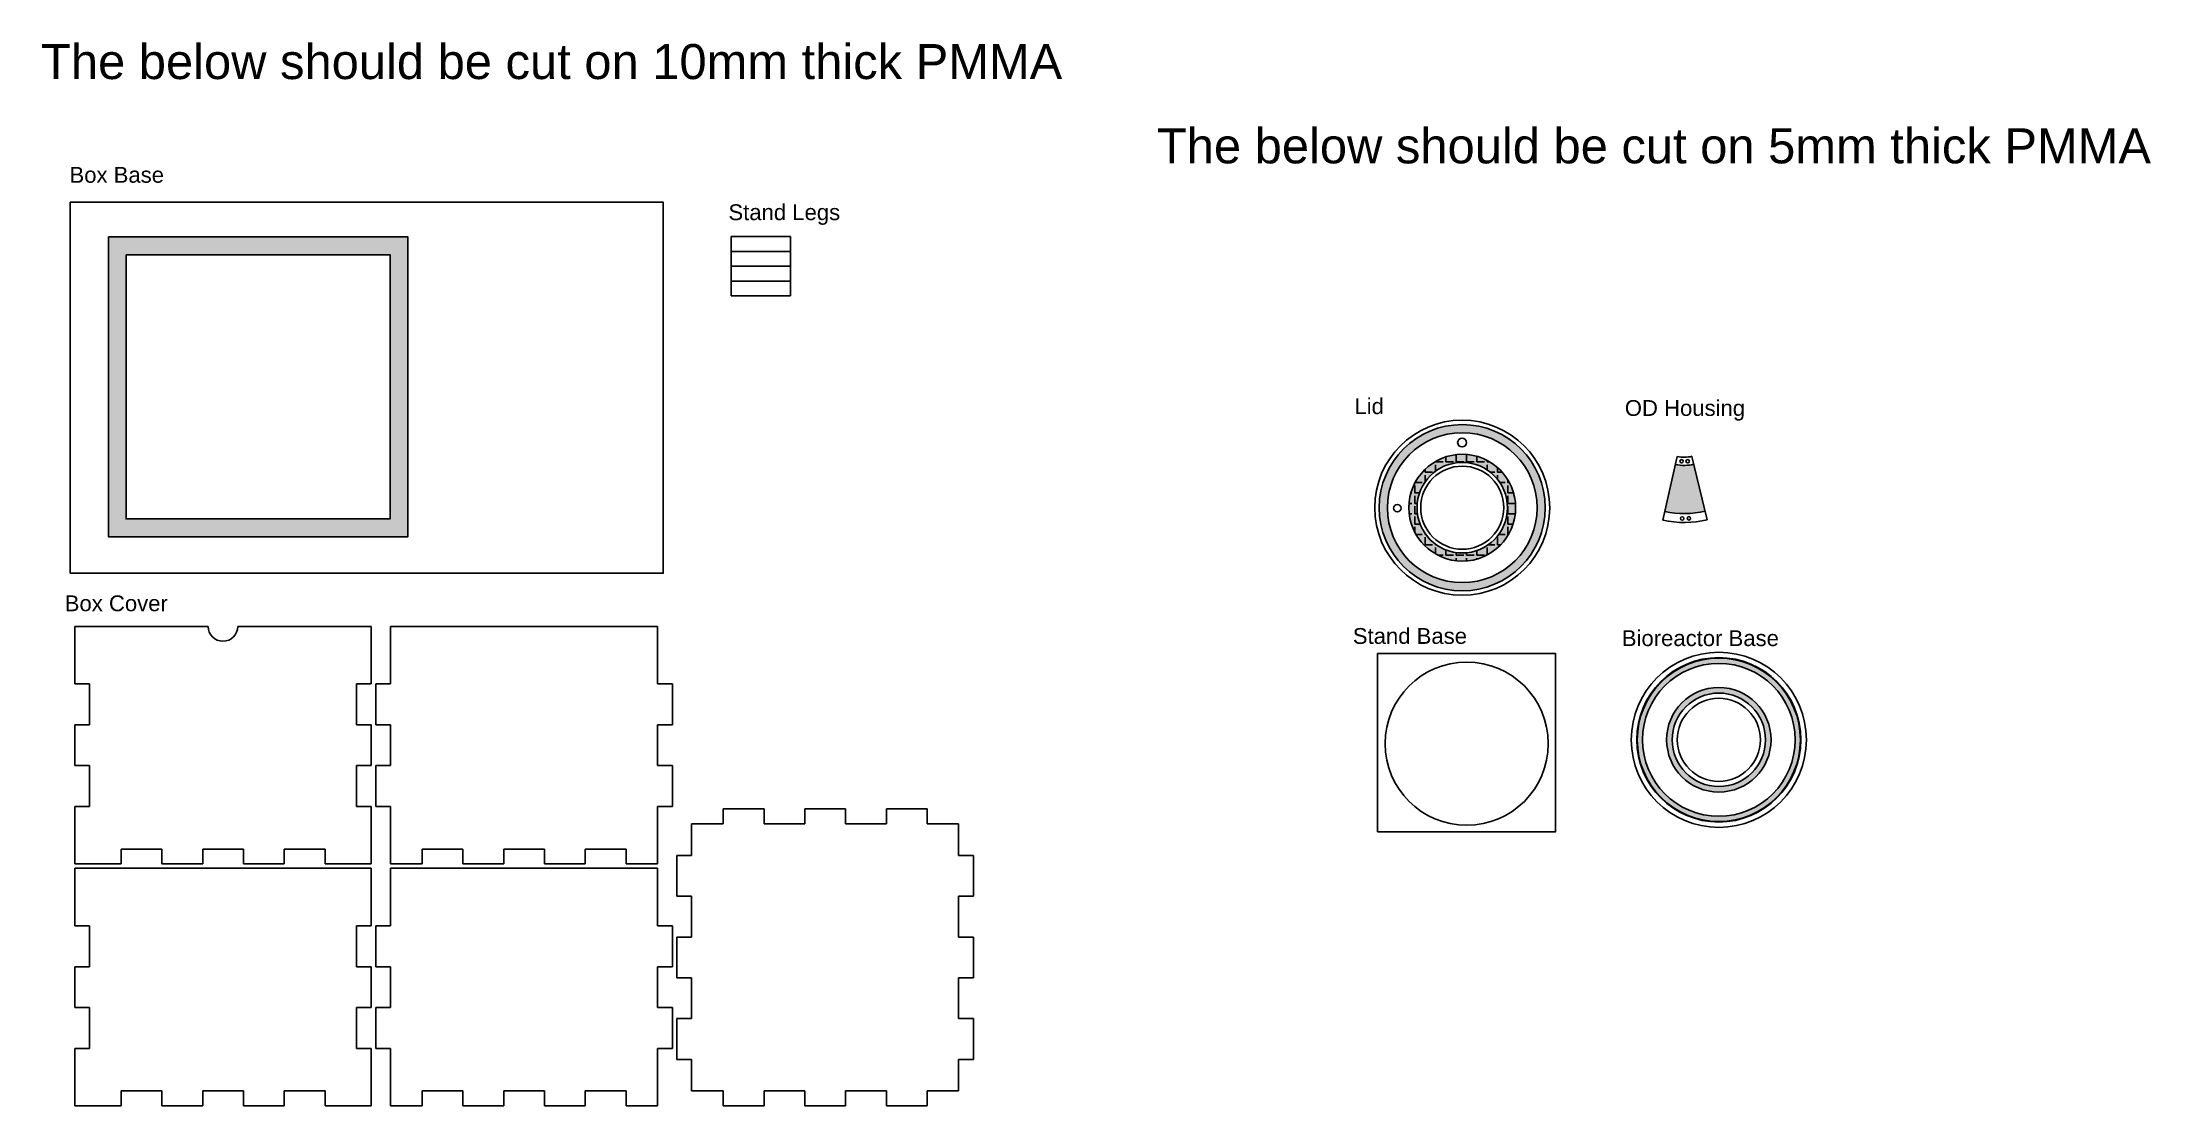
# Model space of a CAD drawing. Header units: millimetres. Extents: x -2 to 1419, y 16 to 732.
import ezdxf

# ---------------------------------------------------------------- set-up
doc = ezdxf.new("R2010")
doc.units = ezdxf.units.MM
for name, color, linetype in [('back_outsideCutPath', 7, 'Continuous'), ('bottom_outsideCutPath', 7, 'Continuous'), ('front_outsideCutPath', 7, 'Continuous'), ('left_outsideCutPath', 7, 'Continuous'), ('right_outsideCutPath', 7, 'Continuous')]:
    doc.layers.add(name, color=color, linetype=linetype)
doc.styles.get("Standard").update_dxf_attribs({"font": 'arial.ttf'})

msp = doc.modelspace()

# ---------------------------------------------------------------- hatches: boundary and pattern name
at = {"true_color": 0x000000}
h = msp.add_hatch(color=18, dxfattribs=at)
h.dxf.hatch_style = 1
h.paths.add_polyline_path([(244.3, 601), (42.3, 601), (42.3, 399), (244.3, 399)])
h.paths.add_polyline_path([(232.3, 411), (54.3, 411), (54.3, 589), (232.3, 589)], flags=16)
h = msp.add_hatch(color=18, dxfattribs=at)
h.dxf.hatch_style = 1
h.paths.add_polyline_path([(1011.2, 418.6, 1), (899.2, 418.6, 1)])
h.paths.add_polyline_path([(904.7, 418.6, -1), (1005.7, 418.6, -1)], flags=16)
h.paths.add_polyline_path([(919.2, 418.6, -1), (991.2, 418.6, -1)], flags=0)
h.paths.add_polyline_path([(924.7, 418.6, -1), (985.7, 418.6, -1)], flags=0)
h.paths.add_polyline_path([(983.2, 418.6, -1), (927.2, 418.6, -1)], flags=0)
h = msp.add_hatch(dxfattribs=at)
h.set_pattern_fill('ANGLE', color=18)
h.set_pattern_definition([(0, (895.221, 358.643), (0, 6.985), [5.08, -1.905]), (90, (895.221, 358.643), (-6.985, 4e-16), [5.08, -1.905])])
h.paths.add_polyline_path([(919.2, 418.6, 1), (991.2, 418.6, 1)])
h.paths.add_polyline_path([(985.7, 418.6, -1), (924.7, 418.6, -1)], flags=16)
h.paths.add_polyline_path([(983.2, 418.6, -1), (927.2, 418.6, -1)], flags=0)
h = msp.add_hatch(color=18, dxfattribs=at)
h.dxf.hatch_style = 1
h.paths.add_polyline_path([(919.2, 418.6, 1), (991.2, 418.6, 1)])
h.paths.add_polyline_path([(985.7, 418.6, -1), (924.7, 418.6, -1)], flags=16)
h.paths.add_polyline_path([(983.2, 418.6, -1), (927.2, 418.6, -1)], flags=0)
h = msp.add_hatch(color=18, dxfattribs=at)
h.dxf.hatch_style = 1
h.paths.add_polyline_path([(990.7, 418.8, 1), (920.3, 418.8, 1)])
h.paths.add_polyline_path([(924, 418.8, -1), (987, 418.8, -1)], flags=16)
h.paths.add_polyline_path([(927.5, 418.8, -1), (983.5, 418.8, -1)], flags=0)
h = msp.add_hatch(color=18, dxfattribs=at)
h.dxf.hatch_style = 1
h.paths.add_polyline_path([(1091.8, 416.1, 0.114782), (1119, 416.3), (1111.4, 447.9, -0.114782), (1098.9, 447.8)])
h = msp.add_hatch(color=18, dxfattribs=at)
h.dxf.hatch_style = 1
h.paths.add_polyline_path([(1072.8, 262.2, 1), (1183.6, 262.2, 1)])
h.paths.add_polyline_path([(1179.7, 262.2, -1), (1076.7, 262.2, -1)], flags=16)
h.paths.add_polyline_path([(1163.4, 262.2, -1), (1093, 262.2, -1)], flags=0)
h.paths.add_polyline_path([(1159.7, 262.2, -1), (1096.7, 262.2, -1)], flags=0)
h.paths.add_polyline_path([(1156.2, 262.2, -1), (1100.2, 262.2, -1)], flags=0)
h.paths.add_polyline_path([(1093, 262.2, 1), (1163.4, 262.2, 1)], flags=0)
h = msp.add_hatch(color=18, dxfattribs=at)
h.dxf.hatch_style = 1
h.paths.add_polyline_path([(1163.4, 262.2, 1), (1093, 262.2, 1)])
h.paths.add_polyline_path([(1096.7, 262.2, -1), (1159.7, 262.2, -1)], flags=16)
h.paths.add_polyline_path([(1100.2, 262.2, -1), (1156.2, 262.2, -1)], flags=0)

# ---------------------------------------------------------------- linework, layer by layer
for p, q in [((462.2, 561.3), (462.2, 601.3)), ((462.2, 601.3), (502.2, 601.3)), ((502.2, 601.3), (502.2, 561.3)), ((462.2, 591.3), (502.2, 591.3)), ((462.2, 581.3), (502.2, 581.3)), ((462.2, 571.3), (502.2, 571.3)), ((502.2, 561.3), (462.2, 561.3))]:
    msp.add_line(p, q)
at = {"color": 1}
for p, q in [((1100.1, 453.2), (1090.4, 410.2)), ((1110.1, 453.2), (1120.4, 410.4))]:
    msp.add_line(p, q, dxfattribs=at)
for points in [[(16.5, 374.4), (416.5, 374.4), (416.5, 624.4), (16.5, 624.4)], [(898.1, 320.3), (1018.1, 320.3), (1018.1, 200.3), (898.1, 200.3)]]:
    msp.add_lwpolyline(points, close=True, dxfattribs=at)
msp.add_lwpolyline([(42.3, 601), (244.3, 601), (244.3, 399), (42.3, 399)], close=True)
at = {"color": 18, "true_color": 0x000000}
for points in [[(42.3, 601), (244.3, 601), (244.3, 399), (42.3, 399)], [(54.3, 589), (232.3, 589), (232.3, 411), (54.3, 411)]]:
    msp.add_lwpolyline(points, close=True, dxfattribs=at)
at = {"color": 1}
for centre, radius in [((955.2, 418.6), 59), ((955.1, 462.5), 3), ((955.2, 418.6), 28), ((1103.1, 449.9), 1.15), ((1107.2, 449.9), 1.15), ((911.4, 418.3), 2.5), ((1103.5, 411.3), 1.15), ((1108, 411.4), 1.15), ((958.2, 259.6), 55), ((1128.2, 262.2), 59), ((1128.2, 262.2), 28)]:
    msp.add_circle(centre, radius, dxfattribs=at)
at = {"color": 18, "true_color": 0x000000}
for centre, radius in [((955.2, 418.6), 56), ((955.2, 418.6), 50.5), ((955.2, 418.6), 36), ((955.2, 418.6), 30.5), ((1128.2, 262.2), 55.4), ((1128.2, 262.2), 51.5), ((1128.2, 262.2), 35.2), ((1128.2, 262.2), 31.5)]:
    msp.add_circle(centre, radius, dxfattribs=at)
for radius in [55.4, 55]:
    msp.add_circle((1128.2, 262.2), radius)
for radius in [27.5, 60]:
    msp.add_arc((1105, 474.6), radius, 257.2922, 283.4836, dxfattribs=at)
at = {"color": 1}
for radius in [22, 66]:
    msp.add_arc((1105, 474.6), radius, 257.2922, 283.4836, dxfattribs=at)
at = {"linetype": 'Continuous'}
msp.add_arc((119.6, 338.6), 10, 180, 0, dxfattribs=at)
at = {"layer": 'back_outsideCutPath'}
for p, q in [((19.6, 338.6), (19.6, 299.8)), ((109.6, 338.6), (19.6, 338.6)), ((219.6, 338.6), (129.6, 338.6)), ((219.6, 327.3), (219.6, 338.6)), ((219.6, 299.8), (219.6, 327.3)), ((19.6, 299.8), (29.6, 299.8)), ((29.6, 299.8), (29.6, 272.3)), ((209.6, 272.3), (209.6, 299.8)), ((209.6, 299.8), (219.6, 299.8)), ((29.6, 272.3), (19.6, 272.3)), ((19.6, 272.3), (19.6, 244.8)), ((219.6, 272.3), (209.6, 272.3)), ((219.6, 244.8), (219.6, 272.3)), ((19.6, 244.8), (29.6, 244.8)), ((29.6, 244.8), (29.6, 217.3)), ((209.6, 217.3), (209.6, 244.8)), ((209.6, 244.8), (219.6, 244.8)), ((29.6, 217.3), (19.6, 217.3)), ((19.6, 217.3), (19.6, 189.8)), ((219.6, 217.3), (209.6, 217.3)), ((219.6, 178.6), (219.6, 217.3)), ((19.6, 189.8), (19.6, 178.6)), ((50.9, 178.6), (50.9, 188.6)), ((50.9, 188.6), (78.4, 188.6)), ((78.4, 188.6), (78.4, 178.6)), ((105.9, 178.6), (105.9, 188.6)), ((105.9, 188.6), (133.4, 188.6)), ((133.4, 188.6), (133.4, 178.6)), ((160.9, 178.6), (160.9, 188.6)), ((160.9, 188.6), (188.4, 188.6)), ((188.4, 188.6), (188.4, 178.6)), ((19.6, 178.6), (50.9, 178.6)), ((78.4, 178.6), (105.9, 178.6)), ((133.4, 178.6), (160.9, 178.6)), ((188.4, 178.6), (219.6, 178.6))]:
    msp.add_line(p, q, dxfattribs=at)
at = {"layer": 'bottom_outsideCutPath'}
for p, q in [((484.4, 215.6), (456.9, 215.6)), ((456.9, 215.6), (456.9, 205.6)), ((484.4, 205.6), (484.4, 215.6)), ((539.4, 215.6), (511.9, 215.6)), ((511.9, 215.6), (511.9, 205.6)), ((539.4, 205.6), (539.4, 215.6)), ((594.4, 215.6), (566.9, 215.6)), ((566.9, 215.6), (566.9, 205.6)), ((594.4, 205.6), (594.4, 215.6)), ((435.6, 205.6), (435.6, 184.3)), ((456.9, 205.6), (435.6, 205.6)), ((511.9, 205.6), (484.4, 205.6)), ((566.9, 205.6), (539.4, 205.6)), ((615.6, 205.6), (594.4, 205.6)), ((615.6, 184.3), (615.6, 205.6)), ((435.6, 184.3), (425.6, 184.3)), ((425.6, 184.3), (425.6, 156.8)), ((625.6, 184.3), (615.6, 184.3)), ((625.6, 156.8), (625.6, 184.3)), ((425.6, 156.8), (435.6, 156.8)), ((435.6, 156.8), (435.6, 129.3)), ((615.6, 129.3), (615.6, 156.8)), ((615.6, 156.8), (625.6, 156.8)), ((435.6, 129.3), (425.6, 129.3)), ((425.6, 129.3), (425.6, 101.8)), ((625.6, 129.3), (615.6, 129.3)), ((625.6, 101.8), (625.6, 129.3)), ((425.6, 101.8), (435.6, 101.8)), ((435.6, 101.8), (435.6, 74.3)), ((615.6, 74.3), (615.6, 101.8)), ((615.6, 101.8), (625.6, 101.8)), ((435.6, 74.3), (425.6, 74.3)), ((425.6, 74.3), (425.6, 46.8)), ((625.6, 74.3), (615.6, 74.3)), ((625.6, 46.8), (625.6, 74.3)), ((425.6, 46.8), (435.6, 46.8)), ((435.6, 46.8), (435.6, 25.6)), ((615.6, 25.6), (615.6, 46.8)), ((615.6, 46.8), (625.6, 46.8)), ((435.6, 25.6), (456.9, 25.6)), ((456.9, 25.6), (456.9, 15.6)), ((456.9, 15.6), (484.4, 15.6)), ((484.4, 15.6), (484.4, 25.6)), ((484.4, 25.6), (511.9, 25.6)), ((511.9, 25.6), (511.9, 15.6)), ((511.9, 15.6), (539.4, 15.6)), ((539.4, 15.6), (539.4, 25.6)), ((539.4, 25.6), (566.9, 25.6)), ((566.9, 25.6), (566.9, 15.6)), ((566.9, 15.6), (594.4, 15.6)), ((594.4, 15.6), (594.4, 25.6)), ((594.4, 25.6), (615.6, 25.6))]:
    msp.add_line(p, q, dxfattribs=at)
at = {"layer": 'front_outsideCutPath'}
for p, q in [((19.6, 175.6), (19.6, 136.8)), ((219.6, 175.6), (19.6, 175.6)), ((219.6, 164.3), (219.6, 175.6)), ((219.6, 136.8), (219.6, 164.3)), ((19.6, 136.8), (29.6, 136.8)), ((29.6, 136.8), (29.6, 109.3)), ((209.6, 109.3), (209.6, 136.8)), ((209.6, 136.8), (219.6, 136.8)), ((29.6, 109.3), (19.6, 109.3)), ((19.6, 109.3), (19.6, 81.8)), ((219.6, 109.3), (209.6, 109.3)), ((219.6, 81.8), (219.6, 109.3)), ((19.6, 81.8), (29.6, 81.8)), ((29.6, 81.8), (29.6, 54.3)), ((209.6, 54.3), (209.6, 81.8)), ((209.6, 81.8), (219.6, 81.8)), ((29.6, 54.3), (19.6, 54.3)), ((19.6, 54.3), (19.6, 26.8)), ((219.6, 54.3), (209.6, 54.3)), ((219.6, 15.6), (219.6, 54.3)), ((19.6, 26.8), (19.6, 15.6)), ((19.6, 15.6), (50.9, 15.6)), ((50.9, 15.6), (50.9, 25.6)), ((50.9, 25.6), (78.4, 25.6)), ((78.4, 25.6), (78.4, 15.6)), ((78.4, 15.6), (105.9, 15.6)), ((105.9, 15.6), (105.9, 25.6)), ((105.9, 25.6), (133.4, 25.6)), ((133.4, 25.6), (133.4, 15.6)), ((133.4, 15.6), (160.9, 15.6)), ((160.9, 15.6), (160.9, 25.6)), ((160.9, 25.6), (188.4, 25.6)), ((188.4, 25.6), (188.4, 15.6)), ((188.4, 15.6), (219.6, 15.6))]:
    msp.add_line(p, q, dxfattribs=at)
at = {"layer": 'left_outsideCutPath'}
for p, q in [((232.6, 175.6), (232.6, 136.8)), ((412.6, 175.6), (232.6, 175.6)), ((412.6, 164.3), (412.6, 175.6)), ((412.6, 136.8), (412.6, 164.3)), ((232.6, 136.8), (222.6, 136.8)), ((222.6, 136.8), (222.6, 109.3)), ((422.6, 136.8), (412.6, 136.8)), ((422.6, 109.3), (422.6, 136.8)), ((222.6, 109.3), (232.6, 109.3)), ((232.6, 109.3), (232.6, 81.8)), ((412.6, 81.8), (412.6, 109.3)), ((412.6, 109.3), (422.6, 109.3)), ((232.6, 81.8), (222.6, 81.8)), ((222.6, 81.8), (222.6, 54.3)), ((422.6, 81.8), (412.6, 81.8)), ((422.6, 54.3), (422.6, 81.8)), ((222.6, 54.3), (232.6, 54.3)), ((232.6, 54.3), (232.6, 26.8)), ((412.6, 15.6), (412.6, 54.3)), ((412.6, 54.3), (422.6, 54.3)), ((232.6, 26.8), (232.6, 15.6)), ((232.6, 15.6), (253.9, 15.6)), ((253.9, 15.6), (253.9, 25.6)), ((253.9, 25.6), (281.4, 25.6)), ((281.4, 25.6), (281.4, 15.6)), ((281.4, 15.6), (308.9, 15.6)), ((308.9, 15.6), (308.9, 25.6)), ((308.9, 25.6), (336.4, 25.6)), ((336.4, 25.6), (336.4, 15.6)), ((336.4, 15.6), (363.9, 15.6)), ((363.9, 15.6), (363.9, 25.6)), ((363.9, 25.6), (391.4, 25.6)), ((391.4, 25.6), (391.4, 15.6)), ((391.4, 15.6), (412.6, 15.6))]:
    msp.add_line(p, q, dxfattribs=at)
at = {"layer": 'right_outsideCutPath'}
for p, q in [((232.6, 338.6), (232.6, 299.8)), ((412.6, 338.6), (232.6, 338.6)), ((412.6, 327.3), (412.6, 338.6)), ((412.6, 299.8), (412.6, 327.3)), ((232.6, 299.8), (222.6, 299.8)), ((222.6, 299.8), (222.6, 272.3)), ((422.6, 299.8), (412.6, 299.8)), ((422.6, 272.3), (422.6, 299.8)), ((222.6, 272.3), (232.6, 272.3)), ((232.6, 272.3), (232.6, 244.8)), ((412.6, 244.8), (412.6, 272.3)), ((412.6, 272.3), (422.6, 272.3)), ((232.6, 244.8), (222.6, 244.8)), ((222.6, 244.8), (222.6, 217.3)), ((422.6, 244.8), (412.6, 244.8)), ((422.6, 217.3), (422.6, 244.8)), ((222.6, 217.3), (232.6, 217.3)), ((232.6, 217.3), (232.6, 189.8)), ((412.6, 178.6), (412.6, 217.3)), ((412.6, 217.3), (422.6, 217.3)), ((232.6, 189.8), (232.6, 178.6)), ((253.9, 178.6), (253.9, 188.6)), ((253.9, 188.6), (281.4, 188.6)), ((281.4, 188.6), (281.4, 178.6)), ((308.9, 178.6), (308.9, 188.6)), ((308.9, 188.6), (336.4, 188.6)), ((336.4, 188.6), (336.4, 178.6)), ((363.9, 178.6), (363.9, 188.6)), ((363.9, 188.6), (391.4, 188.6)), ((391.4, 188.6), (391.4, 178.6)), ((232.6, 178.6), (253.9, 178.6)), ((281.4, 178.6), (308.9, 178.6)), ((336.4, 178.6), (363.9, 178.6)), ((391.4, 178.6), (412.6, 178.6))]:
    msp.add_line(p, q, dxfattribs=at)

# ---------------------------------------------------------------- texts
at = {"attachment_point": 1}
for s, width, gutter_width, insert, char_height in [('The below should be cut on 10mm thick PMMA', 709.288, 117.9, (-3.1, 731), 23.589), ('The below should be cut on 5mm thick PMMA', 709.288, 117.9, (749.3, 674.2), 23.589), ('Box Base', 85.312, 53.3, (16.1, 648.2), 10.66), ('Stand Legs', 96.341, 53.3, (460.4, 623), 10.66), ('Lid', 31.366, 53.3, (882.5, 492.3), 10.66), ('OD Housing', 87.01, 53.3, (1064.8, 491.1), 10.66), ('Box Cover', 92.967, 53.3, (12.9, 359.5), 10.66), ('Stand Base', 76.831, 53.3, (881.4, 337.5), 10.66), ('Bioreactor Base', 109.351, 53.3, (1062.8, 336), 10.657)]:
    msp.add_mtext_dynamic_manual_height_columns(s, width=width, gutter_width=gutter_width, heights=[0], dxfattribs=dict(at, insert=insert, char_height=char_height))

doc.saveas('drawing.dxf')
